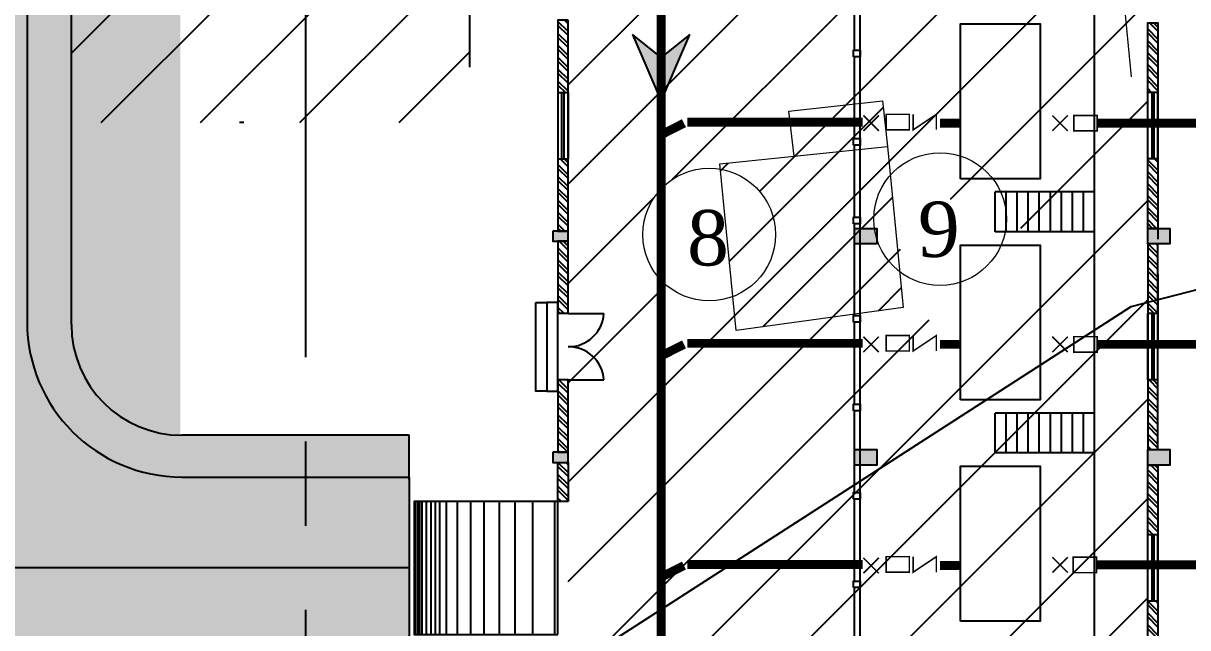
# Model space of a CAD drawing. Header units: metres. Extents: x 407434 to 407851, y 1441715 to 1442241.
# Drawn here: x 407624.12 to 407650.44, y 1441803.2 to 1441816.87 of the extents above; entities that cross this region are included whole.
import ezdxf

# ---------------------------------------------------------------- set-up
doc = ezdxf.new("R2010")
doc.units = ezdxf.units.M
for name, pattern in [('BORDER', [44.449999999999996, 12.7, -6.35, 12.7, -6.35, 0, -6.35]), ('CENTER', [50.800000000000004, 31.75, -6.35, 6.35, -6.35]), ('HIDDEN', [9.524999999999999, 6.35, -3.175])]:
    doc.linetypes.add(name, pattern=pattern)
for name, color, linetype in [('3MM', 3, 'Continuous'), ('BRICK WALL', 1, 'Continuous'), ('Cen-Line', 251, 'CENTER'), ('DIM', 8, 'Continuous'), ('DIM LAYER', 8, 'Continuous'), ('Ele-Line', 8, 'ZIGZAG'), ('FENCE', 251, 'BORDER'), ('FLOW_DIRECTION', 7, 'Continuous'), ('GD NAME', 6, 'CENTER'), ('grid', 8, 'CENTER'), ('HATCH', 253, 'Continuous'), ('PIPE', 3, 'Continuous'), ('PROPOSED_ROAD', 11, 'Continuous'), ('RAMP', 1, 'Continuous'), ('RCC WALL', 7, 'Continuous'), ('TXT-2', 7, 'Continuous'), ('y_cor', 252, 'Continuous')]:
    doc.layers.add(name, color=color, linetype=linetype)
for name, color, linetype, lineweight in [('Elec', 1, 'ELEC', 18), ('Electric-Pole', 1, 'ELEC', 18), ('WALL', 7, 'Continuous', 20)]:
    doc.layers.add(name, color=color, linetype=linetype, lineweight=lineweight)
doc.styles.add('Bno', font='romantic.ttf', dxfattribs={"height": 2.5})
doc.styles.get("Standard").update_dxf_attribs({"font": 'simplex.shx'})
doc.linetypes.add('ELEC', pattern='A,6.349999999999998,-2.54,["E",Standard,S=3.799999999999998,R=0,X=0,Y=-1.9],-5.08,25.4', length=39.37)
doc.linetypes.add('ZIGZAG', pattern='A,0.00254,-5.08,[131,ltypeshp.shx,S=5.08,R=0,X=-5.08,Y=0],-10.16,[131,ltypeshp.shx,S=5.08,R=180,X=5.08,Y=0],-5.08', length=20.32254)
pattern_1 = [(0, (0, 0), (0.3175, 0.3175), [0.15875, -0.4762500000000001]), (90, (0.079375, -0.079375), (-0.3175, 0.3175), [0.15875, -0.4762500000000001])]

# ---------------------------------------------------------------- blocks, each defined once
blk = doc.blocks.new('PEP')
at = {"layer": 'Electric-Pole'}
for p, q in [((-0.7042795380693861, 2.817178851692004), (-0.7043480727006683, 2.998883813619613)), ((-0.3119818964623846, 2.817178850760683), (-0.3120504310936667, 2.998883812688291)), ((0.3119818971608765, 2.817178851226343), (0.3119133625295944, 2.998883814085273)), ((0.7042795385350475, 2.817178850295022), (0.7042110039037655, 2.998883812222629))]:
    blk.add_line(p, q, dxfattribs=at)
at = {"layer": 'Electric-Pole', "linetype": 'Continuous'}
for p, q in [((-0.7042795380693861, 2.817178851692004), (0.7042795385350475, 2.817178850295022)), ((0, 2.817178850993514), (0, 0))]:
    blk.add_line(p, q, dxfattribs=at)
blk = doc.blocks.new('FLD')
blk.add_hatch(color=3).paths.add_polyline_path([(-0.4199999999999875, -0.5250000000000057), (0, 0), (-0.4199999999999875, 0.5250000000000057), (0.7980000000000019, 0)])
at = {"color": 250}
for p, q in [((0, 0), (-0.4199999999999875, 0.5250000000000057)), ((-0.4199999999999875, 0.5250000000000057), (0.7980000000000019, 0)), ((0.7980000000000019, 0), (-0.4199999999999875, -0.5250000000000057)), ((-0.4199999999999875, -0.5250000000000057), (0, 0))]:
    blk.add_line(p, q, dxfattribs=at)
blk = doc.blocks.new('C3-COLUMN 450X600 CONTINUOUS')
at = {"layer": 'HATCH'}
h = blk.add_hatch(color=256, dxfattribs=at)
h.dxf.hatch_style = 1
h.paths.add_polyline_path([(-175, -250), (175, -250), (175, 250), (-175, 250)])
at = {"layer": 'RCC WALL', "color": 2}
blk.add_lwpolyline([(-175, -250), (175, -250), (175, 250), (-175, 250)], close=True, dxfattribs=at)
blk = doc.blocks.new('A$C51046EFC')
at = {"color": 4}
for p, q in [((-750, -1.373700797557831e-08), (-750, -806.1674950306187)), ((750, -1.373700797557831e-08), (750, -806.1674950306187))]:
    blk.add_line(p, q, dxfattribs=at)
for centre, radius, start, end in [((-799.7905837188009, -7.889275209279731), 799.8294933722957, 273.5690557759474, 0.5651573325352497), ((799.7905837185681, -7.889275209279731), 799.8294933722824, 179.4348426674647, 266.4309442240526)]:
    blk.add_arc(centre, radius, start, end)
blk = doc.blocks.new('A$C72AF7D11')
at = {"color": 3, "flags": 128}
blk.add_lwpolyline([(1499.999999989988, 0), (1499.999999989988, -3.25)], dxfattribs=at)
at = {"color": 0, "flags": 128}
for points in [[(-1499.999999989988, -69.99999983201269), (1499.999999989988, -69.99999983201269)], [(-1499.999999989988, -569.9999998294516), (1499.999999989988, -569.9999998294516)], [(-1499.999999989988, -969.9999999672), (1499.999999989988, -969.9999999672)], [(-1499.999999989988, -1319.999999825784), (1499.999999989988, -1319.999999825784)], [(-1499.999999989988, -1669.99999991717), (1499.999999989988, -1669.99999991717)], [(-1499.999999989988, -1969.999999962165), (1499.999999989988, -1969.999999962165)], [(-1499.999999989988, -2270.000000007305), (1499.999999989988, -2270.000000007305)], [(-1499.999999989988, -2520.000000005995), (1499.999999989988, -2520.000000005995)], [(-1499.999999989988, -2669.999999912106), (1499.999999989988, -2669.999999912106)], [(-1499.999999989988, -2770.000000004744), (1499.999999989988, -2770.000000004744)], [(-1499.999999989988, -2869.999999864551), (1499.999999989988, -2869.999999864551)], [(-1499.999999989988, -2969.999999957246), (1499.999999989988, -2969.999999957246)], [(-1499.999999989988, -3069.999999817053), (1499.999999989988, -3069.999999817053)], [(-1499.999999989988, -3119.999999863299), (1499.999999989988, -3119.999999863299)], [(-1499.999999989988, -3169.999999863299), (1499.999999989988, -3169.999999863299)], [(-1499.999999989988, -3219.999999863299), (1499.999999989988, -3219.999999863299)]]:
    blk.add_lwpolyline(points, dxfattribs=at)
at = {"layer": 'RAMP'}
blk.add_lwpolyline([(-1499.999999989988, 0), (1499.999999989988, 0), (1499.999999989988, -3253.25), (-1499.999999989988, -3253.25)], close=True, dxfattribs=at)
blk = doc.blocks.new('COLUMN 230x350')
at = {"layer": 'HATCH'}
h = blk.add_hatch(color=256, dxfattribs=at)
h.dxf.hatch_style = 1
h.paths.add_polyline_path([(-115.0000000143191, -174.9999999961001), (114.9999999856809, -174.9999999961001), (114.9999999856809, 175.0000000038999), (-115.0000000143191, 175.0000000038999)])
at = {"layer": 'RCC WALL', "color": 2}
blk.add_lwpolyline([(114.9999999856809, -174.9999999961001), (-115.0000000143191, -174.9999999961001), (-115.0000000143191, 175.0000000038999), (114.9999999856809, 175.0000000038999)], close=True, dxfattribs=at)
blk = doc.blocks.new('A$C1A934475')
at = {"const_width": 0.1}
for points in [[(0.5, 0.5), (-0.5, -0.5)], [(-0.5, 0.5), (0.5, -0.5)]]:
    blk.add_lwpolyline(points, dxfattribs=at)
blk = doc.blocks.new('A$C7A43648C')
at = {"layer": 'HATCH'}
h = blk.add_hatch(dxfattribs=at)
h.set_pattern_fill('ANSI31', color=6, scale=0.5)
h.set_pattern_definition([(45, (-2.340022093500011, -65.92499999981374), (-1.122532015133644, 1.122532015133644), [])])
edge = h.paths.add_edge_path(flags=16)
edge.add_arc((-58.99341589421965, -26.06656024884433), 1.5, 0, 360)
edge = h.paths.add_edge_path(flags=16)
edge.add_arc((-65.71947653690586, -19.94832393527031), 0.03396722703473642, 0, 360)
edge = h.paths.add_edge_path(flags=16)
edge.add_arc((-65.01730667386437, -6.131292632082477), 1.500000000058208, 0, 360)
edge = h.paths.add_edge_path(flags=16)
edge.add_arc((-61.46403535967693, 13.35652499971911), 1.500000000058208, 0, 360)
edge = h.paths.add_edge_path(flags=16)
edge.add_arc((-59.23266915272688, -6.796627704752609), 1.500000000058208, 0, 360)
edge = h.paths.add_edge_path()
edge.add_arc((-64.7397927531274, -26.01802194374613), 1.500000000021629, 0, 360)
h.paths.add_polyline_path([(-68.20526700420305, -29.0979743716307), (-55.10526700428454, -29.0979743716307), (-55.10526700428454, 16.36201568879187), (-68.20526700420305, 16.36201568879187)])
h = blk.add_hatch(dxfattribs=at)
h.set_pattern_fill('ANSI32', color=252, scale=0.02, angle=-90.00000000000001, style=0)
h.set_pattern_definition([(315, (-2.390022093488369, 0), (0.1347038418160373, 0.1347038418160373), []), (315, (-2.390022093488369, -0.0898025999777019), (0.1347038418160373, 0.1347038418160373), [])])
h.paths.add_polyline_path([(-54.87526700441958, -26.78797437157482), (-55.10526700428454, -26.78797437157482), (-55.10526700428454, -28.97797437151894), (-54.87526700441958, -28.97797437151894)])
h.paths.add_polyline_path([(-54.87526700441958, -14.41745270672254), (-55.10526700440096, -14.41745270672254), (-55.10526700440096, -15.99245270667598), (-54.87526700441958, -15.99245270667598)])
h.paths.add_polyline_path([(-55.10526700440096, -12.91745270672254), (-54.87526700441958, -12.91745270672254), (-54.87526700441958, -11.34245270676911), (-55.10526700440096, -11.34245270676911)])
h.paths.add_polyline_path([(-54.87526700441958, -9.417452706722543), (-55.10526700440096, -9.417452706722543), (-55.10526700440096, -10.99245270667598), (-54.87526700441958, -10.99245270667598)])
h.paths.add_polyline_path([(-55.10526700440096, -7.917452706722543), (-54.87526700441958, -7.917452706722543), (-54.87526700441958, -6.342452706769109), (-55.10526700440096, -6.342452706769109)])
h.paths.add_polyline_path([(-54.87526700441958, -4.417452706722543), (-55.10526700440096, -4.417452706722543), (-55.10526700440096, -5.992452706675977), (-54.87526700441958, -5.992452706675977)])
h.paths.add_polyline_path([(-55.10526700440096, -2.917452706722543), (-54.87526700441958, -2.917452706722543), (-54.87526700441958, -1.342452706769109), (-55.10526700440096, -1.342452706769109)])
h.paths.add_polyline_path([(-55.10526700440096, -0.9924527066759765), (-54.87526700441958, -0.9924527066759765), (-54.87526700441958, 0.5278130955994129), (-55.10526700440096, 0.5278130955994129)])
h.paths.add_polyline_path([(-54.87526700441958, 3.657547293230891), (-55.10526700440096, 3.657547293230891), (-55.10526700440096, 2.027813095599413), (-54.87526700441958, 2.027813095599413)])
h.paths.add_polyline_path([(-54.87526700441958, 6.265047293389216), (-55.10526700440096, 6.265047293389216), (-55.10526700440096, 4.007547293324023), (-54.87526700441958, 4.007547293324023)])
h.paths.add_polyline_path([(-55.10526700440096, 7.765047293389216), (-54.87526700441958, 7.765047293389216), (-54.87526700441958, 10.1320156888105), (-55.10526700440096, 10.1320156888105)])
h.paths.add_polyline_path([(-54.87526700424496, 12.35240802937187), (-55.10526700428454, 12.35240802937187), (-55.10526700428454, 10.4820156886708), (-54.87526700424496, 10.4820156886708)])
h.paths.add_polyline_path([(-55.10526700428454, 13.85451568872668), (-54.87526700424496, 13.85451568872668), (-54.87526700424496, 15.1320156888105), (-55.10526700428454, 15.1320156888105)])
h.paths.add_polyline_path([(-55.10526700428454, -18.98494031070732), (-54.87526700436138, -18.98494031070732), (-54.87526700436138, -16.34245270676911), (-55.10526700428454, -16.34245270676911)])
h.paths.add_polyline_path([(-54.87526700436138, -20.48494031070732), (-55.10526700428454, -20.48494031070732), (-55.10526700428454, -25.28797437157482), (-54.87526700441958, -25.28797437157482)])
h = blk.add_hatch(dxfattribs=at)
h.set_pattern_fill('ANSI31', color=6, scale=0.5)
h.set_pattern_definition([(45, (0, 0), (-1.122532015133644, 1.122532015133644), [])])
edge = h.paths.add_edge_path(flags=16)
edge.add_arc((-75.43526700441726, 1.902015688829124), 1.50000000002164, 0, 360)
h.paths.add_polyline_path([(-79.43526700441726, -3.597984311170876), (-79.43526700441726, 8.402015688829124), (-70.43526700441726, 8.402015688829124), (-70.43526700441726, -3.597984311170876)])
h = blk.add_hatch(dxfattribs=at)
h.set_pattern_fill('ANSI32', color=252, scale=0.02, angle=-90.00000000000001, style=0)
h.set_pattern_definition([(315, (-2.890022093604784, 0), (0.1347038418160373, 0.1347038418160373), []), (315, (-2.890022093604784, -0.0898025999777019), (0.1347038418160373, 0.1347038418160373), [])])
h.paths.add_polyline_path([(-68.20526700420305, -11.282453188207), (-68.43526700418442, -11.282453188207), (-68.43526700371876, -12.16745318844914), (-68.20526700373739, -12.16745318844914)])
h.paths.add_polyline_path([(-68.20526700420305, -9.417452706722543), (-68.43526700424263, -9.417452706722543), (-68.43526700424263, -9.667452706722543), (-68.43526700418442, -11.05245270673186), (-68.20526700420305, -11.05245270673186)])
h.paths.add_polyline_path([(-68.20526700420305, -6.282452706713229), (-68.43526700418442, -6.282452706713229), (-68.43526700418442, -7.917452706722543), (-68.20526700420305, -7.917452706722543)])
h.paths.add_polyline_path([(-68.20526700420305, -4.417452706722543), (-68.43526700418442, -4.417452706722543), (-68.43526700418442, -6.052452706731856), (-68.20526700420305, -6.052452706731856)])
h.paths.add_polyline_path([(-68.20526700420305, -1.282452706713229), (-68.43526700418442, -1.282452706713229), (-68.43526700418442, -2.917452706722543), (-68.20526700420305, -2.917452706722543)])
h.paths.add_polyline_path([(-68.43526700418442, -1.053955509793013), (-68.20526700420305, -1.053955509793013), (-68.20526700420305, 0.5810444902162999), (-68.43526700418442, 0.5810444902162999)])
h.paths.add_polyline_path([(-68.20526700420305, 3.717546811793), (-68.43526700418442, 3.717546811793), (-68.43526700418442, 2.082546811783686), (-68.20526700420305, 2.082546811783686)])
at = {"layer": '3MM', "color": 5}
for p, q in [((-68.43526700424263, -2.917452706722543, 30.02983894102666), (-68.20526700420305, -2.917452706722543, 30.02983894102666)), ((-68.34526700421702, -4.417452706722543, 30.02983894102666), (-68.34526700421702, -2.917452706722543, 30.02983894102666)), ((-68.29526700422866, -4.417452706722543, 30.02983894102666), (-68.29526700422866, -2.917452706722543, 30.02983894102666)), ((-54.87526700424496, -2.917452706722543, 30.02983894109942), (-55.10526700428454, -2.917452706722543, 30.02983894109942)), ((-55.01526700425893, -2.917452706722543, 30.02983894109942), (-55.01526700425893, -4.417452706722543, 30.02983894109942)), ((-54.96526700427057, -2.917452706722543, 30.02983894109942), (-54.96526700427057, -4.417452706722543, 30.02983894109942)), ((-68.43526700424263, -4.417452706722543, 30.02983894102666), (-68.20526700420305, -4.417452706722543, 30.02983894102666)), ((-54.87526700424496, -4.417452706722543, 30.02983894109942), (-55.10526700428454, -4.417452706722543, 30.02983894109942)), ((-54.87526700424496, -7.917452706722543, 30.02983894109942), (-55.10526700428454, -7.917452706722543, 30.02983894109942)), ((-55.01526700425893, -7.917452706722543, 30.02983894109942), (-55.01526700425893, -9.417452706722543, 30.02983894109942)), ((-54.96526700427057, -7.917452706722543, 30.02983894109942), (-54.96526700427057, -9.417452706722543, 30.02983894109942)), ((-54.87526700424496, -9.417452706722543, 30.02983894109942), (-55.10526700428454, -9.417452706722543, 30.02983894109942)), ((-54.87526700436138, -12.91745270672254, 30.02983894109942), (-55.10526700440096, -12.91745270672254, 30.02983894109942)), ((-55.01526700437535, -12.91745270672254, 30.02983894109942), (-55.01526700437535, -14.41745270672254, 30.02983894109942)), ((-54.96526700438699, -12.91745270672254, 30.02983894109942), (-54.96526700438699, -14.41745270672254, 30.02983894109942)), ((-54.87526700436138, -14.41745270672254, 30.02983894109942), (-55.10526700440096, -14.41745270672254, 30.02983894109942))]:
    blk.add_line(p, q, dxfattribs=at)
at = {"layer": '3MM', "color": 5, "elevation": 30.02983894102666}
for points in [[(-68.43526700424263, -2.917452706722543), (-68.43526700424263, -4.417452706722543)], [(-68.20526700420305, -2.917452706722543), (-68.20526700420305, -4.417452706722543)], [(-55.10526700428454, -4.417452706722543), (-55.10526700428454, -2.917452706722543)], [(-54.87526700424496, -4.417452706722543), (-54.87526700424496, -2.917452706722543)], [(-55.10526700428454, -9.417452706722543), (-55.10526700428454, -7.917452706722543)], [(-54.87526700424496, -9.417452706722543), (-54.87526700424496, -7.917452706722543)], [(-55.10526700440096, -14.41745270672254), (-55.10526700440096, -12.91745270672254)], [(-54.87526700436138, -14.41745270672254), (-54.87526700436138, -12.91745270672254)]]:
    blk.add_lwpolyline(points, dxfattribs=at)
at = {"layer": 'BRICK WALL', "elevation": 30.02983894102666}
for points in [[(-68.20526700420305, -1.282452706713229), (-68.43526700418442, -1.282452706713229), (-68.43526700418442, -6.052452706731856), (-68.20526700420305, -6.052452706731856), (-68.20526700420305, -1.282452706713229)], [(-68.20526700420305, -6.282452706713229), (-68.43526700418442, -6.282452706713229), (-68.43526700418442, -7.917452706722543)], [(-68.20526700420305, -7.917452706722543), (-68.20526700420305, -6.282452706713229)], [(-68.20526700426126, -7.917452706722543), (-68.43526700418442, -7.917452706722543)], [(-68.20526700420305, -9.417452706722543), (-68.43526700418442, -9.417452706722543)], [(-68.43526700418442, -9.417452706722543), (-68.43526700418442, -11.05245270673186), (-68.20526700420305, -11.05245270673186), (-68.20526700420305, -9.417452706722543)], [(-68.20526700373739, -12.16745318844914), (-68.43526700371876, -12.16745318844914), (-68.43526700418442, -11.282453188207), (-68.20526700420305, -11.282453188207), (-68.20526700373739, -12.16745318844914)]]:
    blk.add_lwpolyline(points, dxfattribs=at)
for points in [[(-54.87526700441958, -5.992452706675977), (-55.10526700440096, -5.992452706675977), (-55.10526700440096, -1.342452706769109), (-54.87526700441958, -1.342452706769109)], [(-54.87526700441958, -6.342452706769109), (-55.10526700440096, -6.342452706769109), (-55.10526700440096, -10.99245270667598), (-54.87526700441958, -10.99245270667598)], [(-54.87526700441958, -15.99245270667598), (-55.10526700440096, -15.99245270667598), (-55.10526700440096, -11.34245270676911), (-54.87526700441958, -11.34245270676911)]]:
    blk.add_lwpolyline(points, close=True, dxfattribs=at)
at = {"layer": 'DIM', "color": 4, "elevation": 30.02983894102666}
for points in [[(-61.7552670041332, -2.112452706787735), (-61.7552670041332, -1.962452706648037), (-61.60526700410992, -1.962452706648037), (-61.60526700410992, -2.112452706787735)], [(-61.7552670041332, -4.112452706787735), (-61.7552670041332, -3.962452706648037), (-61.60526700410992, -3.962452706648037), (-61.60526700410992, -4.112452706787735)], [(-61.7552670041332, -5.885671426774934), (-61.7552670041332, -5.735671426635236), (-61.60526700410992, -5.735671426635236), (-61.60526700410992, -5.885671426774934)], [(-61.7552670041332, -8.112452706787735), (-61.7552670041332, -7.962452706648037), (-61.60526700410992, -7.962452706648037), (-61.60526700410992, -8.112452706787735)], [(-61.7552670041332, -10.11245270678774), (-61.7552670041332, -9.962452706648037), (-61.60526700410992, -9.962452706648037), (-61.60526700410992, -10.11245270678774)], [(-61.7552670041332, -12.11245270678774), (-61.7552670041332, -11.96245270664804), (-61.60526700410992, -11.96245270664804), (-61.60526700410992, -12.11245270678774)], [(-61.7552670041332, -14.11245270678774), (-61.7552670041332, -13.96245270664804), (-61.60526700410992, -13.96245270664804), (-61.60526700410992, -14.11245270678774)]]:
    blk.add_lwpolyline(points, close=True, dxfattribs=at)
at = {"layer": 'DIM LAYER'}
for p, q in [((-61.60526700410992, -22.80797437182628, 30.02983894109942), (-61.60526700410992, 10.1320156888105, 30.02983894109942)), ((-56.30526700429618, -21.66797437169589, 30.02983894109942), (-56.30526700429618, 8.932015688857064, 30.02983894109942))]:
    blk.add_line(p, q, dxfattribs=at)
at = {"layer": 'DIM LAYER', "elevation": 30.02983894102666}
for points in [[(-61.73026700410992, -1.962452706648037), (-61.73026700410992, -0.1124527067877352)], [(-61.73026700410992, -3.962452706648037), (-61.73026700410992, -2.112452706787735)], [(-61.73026700410992, -5.735671426635236), (-61.73026700410992, -4.112452706787735)], [(-56.30526700429618, -5.167974368669093), (-58.55526700429618, -5.167974368669093)], [(-58.55526700429618, -6.06797436857596), (-58.55526700429618, -5.167974368669093)], [(-58.30526700429618, -6.06797436857596), (-58.30526700429618, -5.167974368669093)], [(-58.05526700429618, -6.06797436857596), (-58.05526700429618, -5.167974368669093)], [(-57.80526700429618, -6.06797436857596), (-57.80526700429618, -5.167974368669093)], [(-57.55526700429618, -6.06797436857596), (-57.55526700429618, -5.167974368669093)], [(-57.30526700429618, -6.06797436857596), (-57.30526700429618, -5.167974368669093)], [(-57.05526700429618, -6.06797436857596), (-57.05526700429618, -5.167974368669093)], [(-56.80526700429618, -6.06797436857596), (-56.80526700429618, -5.167974368669093)], [(-56.55526700429618, -6.06797436857596), (-56.55526700429618, -5.167974368669093)], [(-61.73026700410992, -7.962452706648037), (-61.73026700410992, -5.885671426774934)], [(-56.30526700429618, -6.06797436857596), (-58.55526700429618, -6.06797436857596)], [(-61.73026700410992, -9.962452706648037), (-61.73026700410992, -8.112452706787735)], [(-61.73026700410992, -11.96245270664804), (-61.73026700410992, -10.11245270678774)], [(-56.30526700429618, -10.1679743626155), (-58.55526700429618, -10.1679743626155)], [(-58.55526700429618, -11.06797436252236), (-58.55526700429618, -10.1679743626155)], [(-58.30526700429618, -11.06797436252236), (-58.30526700429618, -10.1679743626155)], [(-58.05526700429618, -11.06797436252236), (-58.05526700429618, -10.1679743626155)], [(-57.80526700429618, -11.06797436252236), (-57.80526700429618, -10.1679743626155)], [(-57.55526700429618, -11.06797436252236), (-57.55526700429618, -10.1679743626155)], [(-57.30526700429618, -11.06797436252236), (-57.30526700429618, -10.1679743626155)], [(-57.05526700429618, -11.06797436252236), (-57.05526700429618, -10.1679743626155)], [(-56.80526700429618, -11.06797436252236), (-56.80526700429618, -10.1679743626155)], [(-56.55526700429618, -11.06797436252236), (-56.55526700429618, -10.1679743626155)], [(-56.30526700429618, -11.06797436252236), (-58.55526700429618, -11.06797436252236)], [(-61.73026700410992, -13.96245270664804), (-61.73026700410992, -12.11245270678774)], [(-61.73026700410992, -15.75890752114356), (-61.73026700410992, -14.11245270678774)]]:
    blk.add_lwpolyline(points, dxfattribs=at)
for points in [[(-59.33860264008399, -4.867974377702922), (-59.33860264008399, -1.367974377702922), (-57.53860264003742, -1.367974377702922), (-57.53860264003742, -4.867974377702922)], [(-59.33860264008399, -9.867974371649325), (-59.33860264008399, -6.367974371649325), (-57.53860264003742, -6.367974371649325), (-57.53860264003742, -9.867974371649325)], [(-59.33860264008399, -14.86797436559573), (-59.33860264008399, -11.36797436559573), (-57.53860264003742, -11.36797436559573), (-57.53860264003742, -14.86797436559573)]]:
    blk.add_lwpolyline(points, close=True, dxfattribs=at)
at = {"layer": 'FENCE', "elevation": 30.02983894102666, "flags": 128}
blk.add_lwpolyline([(-79.43526700441726, -3.597984311170876), (-79.43526700441726, 8.402015688829124), (-70.43526700441726, 8.402015688829124), (-70.43526700441726, -3.597984311170876)], close=True, dxfattribs=at)
at = {"layer": 'HATCH', "color": 252, "elevation": 30.02983894102666}
for points in [[(-68.93526700424263, -7.667452706722543), (-68.68526700424263, -7.667452706722543), (-68.68526700424263, -9.667452706722543), (-68.93526700424263, -9.667452706722543)], [(-68.43526700424263, -7.667452706722543), (-68.68526700424263, -7.667452706722543), (-68.68526700424263, -9.667452706722543), (-68.43526700424263, -9.667452706722543)]]:
    blk.add_lwpolyline(points, close=True, dxfattribs=at)
at = {"layer": 'PIPE', "color": 140, "linetype": 'HIDDEN', "ltscale": 0.25}
blk.add_line((-54.87199403694831, -8.613009103108197, 30.02983894109942), (-54.87199403694831, -3.613009103108197, 30.02983894109942), dxfattribs=at)
at = {"layer": 'PIPE', "color": 8, "linetype": 'HIDDEN', "ltscale": 0.25, "const_width": 0.2, "flags": 128}
for points, elevation in [([(-66.10256758274045, 8.405274425866082), (-66.10256758274045, -32.03720103949308)], 26.26520489137163), ([(-61.54731590801384, -3.589656789787114), (-65.50995387358125, -3.589656789787114)], 60.05967788212609), ([(-59.33860264008399, -3.612999169621617), (-59.80260178109165, -3.612999169621617)], 30.02983894102666), ([(-56.25002991606016, -3.613009103108197), (-47.02002991636982, -3.613009103108197)], 30.02983894102666), ([(-61.54731590801384, -8.589656783733517), (-65.50995387358125, -8.589656783733517)], 60.05967788212609), ([(-59.33860264008399, -8.61299916356802), (-59.80260178109165, -8.61299916356802)], 30.02983894102666), ([(-56.25002991606016, -8.613009103108197), (-47.02002991636982, -8.613009103108197)], 30.02983894102666), ([(-61.54731590801384, -13.58965677767992), (-65.50995387358125, -13.58965677767992)], 60.05967788212609), ([(-59.33860264008399, -13.61299915751442), (-59.80260178109165, -13.61299915751442)], 30.02983894102666), ([(-56.26524491060991, -13.59779410855845), (-47.03524491091957, -13.59779410855845)], 30.02983894102666)]:
    blk.add_lwpolyline(points, dxfattribs=dict(at, elevation=elevation))
at = {"layer": 'PIPE', "color": 8, "linetype": 'HIDDEN', "lineweight": 20, "ltscale": 0.25, "const_width": 0.2, "elevation": 26.26520489137163, "flags": 128}
for points in [[(-65.5873525881907, -3.613009103108197), (-66.10256758279866, -3.874477355740964)], [(-65.5873525881907, -8.613009103108197), (-66.10256758279866, -8.874477355740964)], [(-65.5873525881907, -13.6130091031082), (-66.10256758279866, -13.87447735574096)]]:
    blk.add_lwpolyline(points, dxfattribs=at)
at = {"layer": 'WALL'}
for centre in [(-59.79923358542146, -5.780793796991929, 30.02983894102666), (-65.01730667392258, -6.131292632082477)]:
    blk.add_circle(centre, 1.50000000002164, dxfattribs=at)
at = {"layer": 'y_cor', "const_width": 0.035, "elevation": 30.02983894102666, "flags": 128}
for points in [[(-61.01970800175332, -3.762999169761315), (-60.49470800173003, -3.762999169761315), (-60.49470800173003, -3.412999169668183), (-61.01970800175332, -3.412999169668183)], [(-56.77502991608344, -3.788009103154764), (-56.25002991606016, -3.788009103154764), (-56.25002991606016, -3.438009103061631), (-56.77502991608344, -3.438009103061631)], [(-61.01970800175332, -8.762999163707718), (-60.49470800173003, -8.762999163707718), (-60.49470800173003, -8.412999163614586), (-61.01970800175332, -8.412999163614586)], [(-56.77502991608344, -8.788009103154764), (-56.25002991606016, -8.788009103154764), (-56.25002991606016, -8.438009103061631), (-56.77502991608344, -8.438009103061631)], [(-61.01970800175332, -13.76299915765412), (-60.49470800173003, -13.76299915765412), (-60.49470800173003, -13.41299915756099), (-61.01970800175332, -13.41299915756099)], [(-56.79024491063319, -13.77279410860501), (-56.26524491060991, -13.77279410860501), (-56.26524491060991, -13.42279410851188), (-56.79024491063319, -13.42279410851188)]]:
    blk.add_lwpolyline(points, close=True, dxfattribs=at)
for points in [[(-59.88205495767761, -3.762999169761315), (-59.88205495767761, -3.412999169668183), (-60.40705495770089, -3.762999169761315), (-60.40705495770089, -3.412999169668183)], [(-59.88205495767761, -8.762999163707718), (-59.88205495767761, -8.412999163614586), (-60.40705495770089, -8.762999163707718), (-60.40705495770089, -8.412999163614586)], [(-59.88205495767761, -13.76299915765412), (-59.88205495767761, -13.41299915756099), (-60.40705495770089, -13.76299915765412), (-60.40705495770089, -13.41299915756099)]]:
    blk.add_lwpolyline(points, dxfattribs=at)
at = {"xscale": 0.001000000000000023, "yscale": 0.001000000000000023, "zscale": 0.001000000000000023, "rotation": 90}
blk.add_blockref('A$C51046EFC', (-68.20526700426126, -8.667452706722543, 30.02983894109942), dxfattribs=at)
at = {"layer": 'DIM', "xscale": -0.001, "yscale": 0.001, "zscale": 0.001, "rotation": 270}
for p in [(-61.48026700410992, -6.167452706722543, 30.02983894102666), (-54.85526700451737, -6.167452706722543, 30.02983894109942), (-61.48026700410992, -11.16745270672254, 30.02983894102666), (-54.85526700451737, -11.16745270672254, 30.02983894109942)]:
    blk.add_blockref('C3-COLUMN 450X600 CONTINUOUS', p, dxfattribs=at)
at = {"layer": 'FLOW_DIRECTION', "linetype": 'Continuous', "lineweight": -3, "xscale": -1.237284573351922, "yscale": 1.237284573351922, "zscale": 1.237284573351892, "rotation": 90}
blk.add_blockref('FLD', (-66.10256758279866, -2.129747704369947, 26.26520489144439), dxfattribs=at)
at = {"layer": 'GD NAME', "xscale": -0.001, "yscale": 0.001, "zscale": 0.001, "rotation": 270}
for p in [(-68.38026700424962, -6.167452706722543, 30.02983894109942), (-68.38026700424962, -11.16745270672254, 30.02983894109942)]:
    blk.add_blockref('COLUMN 230x350', p, dxfattribs=at)
at = {"layer": 'RAMP', "color": 252, "xscale": -0.001, "yscale": 0.001, "zscale": 0.001, "rotation": 270}
blk.add_blockref('A$C72AF7D11', (-68.43526700424263, -13.66745318821631, 30.02983894102666), dxfattribs=at)
at = {"layer": 'y_cor', "xscale": -0.35, "yscale": 0.35, "zscale": 0.35, "rotation": 180}
for p in [(-61.35715680534486, -3.612999169621617, 30.02983894109942), (-57.08643197780475, -3.613009103108197, 30.02983894109942), (-61.35715680534486, -8.61299916356802, 30.02983894109942), (-57.08643197780475, -8.613009103108197, 30.02983894109942), (-61.35715680534486, -13.61299915751442, 30.02983894109942), (-57.08643197780475, -13.59779410855845, 30.02983894109942)]:
    blk.add_blockref('A$C1A934475', p, dxfattribs=at)
at = {"layer": 'TXT-2', "style": 'Bno'}
for s, p in [('9', (-60.29923358542146, -6.635446147760376, 30.02983894102666)), ('8', (-65.51730667392258, -6.829517484176904))]:
    blk.add_text(s, height=1.250000000018033, dxfattribs=at).set_placement(p)

msp = doc.modelspace()

# ---------------------------------------------------------------- hatches: boundary and pattern name
at = {"layer": 'HATCH'}
h = msp.add_hatch(dxfattribs=at)
h.set_pattern_fill('CROSS', color=256, scale=0.05)
h.set_pattern_definition(pattern_1)
h.paths.add_polyline_path([(407620.2019341719, 1441777.81747117), (407620.2019341719, 1441844.301389379, -0.4142135623730951), (407627.7019341719, 1441851.801389379), (407675.4887062652, 1441851.801389379), (407675.4887062652, 1441852.801389379), (407627.7019341719, 1441852.801389379, 0.4142135623730951), (407619.2019341719, 1441844.301389379), (407619.2019341719, 1441777.81747117, -0.4142135623700899), (407616.701934172, 1441775.31747117), (407525.9462647068, 1441775.317471169), (407525.9462647068, 1441774.317471169), (407616.701934172, 1441774.31747117, 0.4142135623700902)])
h = msp.add_hatch(color=256, dxfattribs=at)
h.dxf.hatch_style = 1
edge = h.paths.add_edge_path()
edge.add_line((407647.8744223415, 1441777.873254128), (407647.8744223415, 1441782.69970707))
edge.add_line((407647.8744223415, 1441782.69970707), (407643.8744223415, 1441782.69970707))
edge.add_line((407643.8744223415, 1441782.69970707), (407643.8744223415, 1441777.873254128))
edge.add_arc((407640.3744223415, 1441777.873254128), 3.5, -90, 0, ccw=False)
edge.add_line((407640.3744223415, 1441774.373254128), (407627.7019223421, 1441774.373254128))
edge.add_arc((407627.7019223421, 1441777.873254128), 3.5, 180, 270, ccw=False)
edge.add_line((407624.2019223421, 1441777.873254128), (407624.2019223421, 1441799.110228253))
edge.add_arc((407627.7019223421, 1441799.110228253), 3.5, 90, 180, ccw=False)
edge.add_line((407627.7019223421, 1441802.610228253), (407632.8386944356, 1441802.610228253))
edge.add_line((407632.8386944356, 1441802.610228253), (407632.8386944356, 1441806.610228253))
edge.add_line((407632.8386944356, 1441806.610228253), (407627.7019223421, 1441806.610228253))
edge.add_arc((407627.7019223421, 1441810.110228253), 3.5, 180, 270, ccw=False)
edge.add_line((407624.2019223421, 1441810.110228253), (407624.2019223421, 1441826.118380977))
edge.add_arc((407627.7019223421, 1441826.118380977), 3.5, 90, 180, ccw=False)
edge.add_line((407627.7019223421, 1441829.618380977), (407632.8386944356, 1441829.618380977))
edge.add_line((407632.8386944356, 1441829.618380977), (407632.8386944356, 1441833.618380977))
edge.add_line((407632.8386944356, 1441833.618380977), (407627.7019223421, 1441833.618380977))
edge.add_arc((407627.7019223421, 1441837.118380977), 3.5, 180, 270, ccw=False)
edge.add_line((407624.2019223421, 1441837.118380977), (407624.2019223421, 1441844.357172338))
edge.add_arc((407627.7019223421, 1441844.357172338), 3.5, 90, 180, ccw=False)
edge.add_line((407627.7019223421, 1441847.857172338), (407663.6119444354, 1441847.857172338))
edge.add_arc((407663.6119444354, 1441844.357172338), 3.5, 0, 90, ccw=False)
edge.add_line((407667.1119444354, 1441844.357172338), (407667.1119444354, 1441832.627172338))
edge.add_line((407667.1119444354, 1441832.627172338), (407671.1119444354, 1441832.627172338))
edge.add_line((407671.1119444354, 1441832.627172338), (407671.1119444354, 1441844.357172338))
edge.add_arc((407674.6119444355, 1441844.357172338), 3.500000000058208, 75.49289842886168, 180, ccw=False)
edge.add_line((407675.4886944353, 1441847.745580436), (407675.4886944353, 1441851.857172338))
edge.add_line((407675.4886944353, 1441851.857172338), (407627.7019223421, 1441851.857172338))
edge.add_arc((407627.7019223421, 1441844.357172338), 7.5, 90, 180)
edge.add_line((407620.2019223421, 1441844.357172338), (407620.2019223421, 1441777.873254129))
edge.add_arc((407616.7019223421, 1441777.873254129), 3.499999999941792, -90, 0, ccw=False)
edge.add_line((407616.7019223421, 1441774.373254129), (407525.946252877, 1441774.373254128))
edge.add_line((407525.946252877, 1441774.373254128), (407525.6918089061, 1441770.373254129))
edge.add_line((407525.6918089061, 1441770.373254129), (407720.5896168055, 1441770.373254129))
edge.add_line((407720.5896168055, 1441770.373254129), (407720.5896168055, 1441774.37361129))
edge.add_line((407720.5896168055, 1441774.37361129), (407713.4519444354, 1441774.37361129))
edge.add_arc((407713.4519444353, 1441777.873611289), 3.499999999534339, 180, 270.0000000009528, ccw=False)
edge.add_line((407709.9519444358, 1441777.873611289), (407709.9519444358, 1441778.135188756))
edge.add_line((407709.9519444358, 1441778.135188756), (407709.9519444357, 1441843.255530239))
edge.add_line((407709.9519444357, 1441843.255530239), (407705.9519444352, 1441843.255530239))
edge.add_line((407705.9519444352, 1441843.255530239), (407705.9519444353, 1441777.873254128))
edge.add_arc((407702.4519444353, 1441777.873254128), 3.5, -90, 0, ccw=False)
edge.add_line((407702.4519444353, 1441774.373254128), (407651.3744223415, 1441774.373254128))
edge.add_arc((407651.3744223415, 1441777.873254128), 3.5, 180, 270, ccw=False)
h = msp.add_hatch(color=253, dxfattribs=at)
h.dxf.hatch_style = 1
edge = h.paths.add_edge_path()
edge.add_arc((407627.7019341716, 1441844.301389379), 7.5, 90, 180)
edge.add_line((407620.2019341716, 1441844.301389379), (407620.2019341716, 1441777.81747117))
edge.add_arc((407616.7019341717, 1441777.81747117), 3.499999999941792, -89.99999999904719, 0, ccw=False)
edge.add_line((407616.7019341717, 1441774.31747117), (407525.9462647066, 1441774.317471169))
edge.add_line((407525.9462647066, 1441774.317471169), (407525.6918207356, 1441770.31747117))
edge.add_line((407525.6918207356, 1441770.31747117), (407702.4519562653, 1441770.31747117))
edge.add_arc((407702.4519562653, 1441777.81747117), 7.5, 270, 360)
edge.add_line((407709.9519562653, 1441777.81747117), (407709.9519562653, 1441843.19974728))
edge.add_line((407709.9519562653, 1441843.19974728), (407705.9519562648, 1441843.19974728))
edge.add_line((407705.9519562648, 1441843.19974728), (407705.9519562648, 1441777.81747117))
edge.add_arc((407702.4519562648, 1441777.81747117), 3.5, -90, 0, ccw=False)
edge.add_line((407702.4519562648, 1441774.31747117), (407653.2644562648, 1441774.31747117))
edge.add_arc((407653.2644562648, 1441777.31747117), 3, 180, 270, ccw=False)
edge.add_line((407650.2644562648, 1441777.31747117), (407650.2644562648, 1441782.643924111))
edge.add_line((407650.2644562648, 1441782.643924111), (407646.2644562648, 1441782.643924111))
edge.add_line((407646.2644562648, 1441782.643924111), (407646.2644562648, 1441777.31747117))
edge.add_arc((407643.2644562648, 1441777.31747117), 3, -90, 0, ccw=False)
edge.add_line((407643.2644562648, 1441774.31747117), (407627.7019341715, 1441774.31747117))
edge.add_arc((407627.7019341713, 1441777.81747117), 3.5, 259.98556258642793, 270.00000000381146, ccw=False)
edge.add_arc((407627.7019341715, 1441777.817471169), 3.499999999806474, 179.9999999961885, 259.9855625820117, ccw=False)
edge.add_line((407624.2019341716, 1441777.81747117), (407624.2019341716, 1441799.054445294))
edge.add_arc((407627.7019341716, 1441799.054445294), 3.5, 90, 180, ccw=False)
edge.add_line((407627.7019341716, 1441802.554445294), (407632.8387062651, 1441802.554445294))
edge.add_line((407632.8387062651, 1441802.554445294), (407632.8387062651, 1441806.554445294))
edge.add_line((407632.8387062651, 1441806.554445294), (407627.7019341716, 1441806.554445294))
edge.add_arc((407627.7019341716, 1441810.054445294), 3.5, 180, 270, ccw=False)
edge.add_line((407624.2019341716, 1441810.054445294), (407624.2019341716, 1441826.062598018))
edge.add_arc((407627.7019341715, 1441826.062598018), 3.499999999941792, 115.27897233343529, 180, ccw=False)
edge.add_arc((407627.7019341715, 1441826.062598018), 3.499999999999395, 89.99999999714129, 115.27897233257369, ccw=False)
edge.add_line((407627.7019341717, 1441829.562598018), (407632.8387062651, 1441829.562598018))
edge.add_line((407632.8387062651, 1441829.562598018), (407632.8387062651, 1441833.562598018))
edge.add_line((407632.8387062651, 1441833.562598018), (407627.7019341715, 1441833.562598018))
edge.add_arc((407627.7019341715, 1441837.062598018), 3.5, 241.8181722682478, 270, ccw=False)
edge.add_arc((407627.7019341716, 1441837.062598018), 3.500000000016395, 180, 241.81817226740782, ccw=False)
edge.add_line((407624.2019341716, 1441837.062598018), (407624.2019341716, 1441844.301389379))
edge.add_arc((407627.7019341716, 1441844.301389379), 3.5, 90, 180, ccw=False)
edge.add_line((407627.7019341716, 1441847.801389379), (407663.6119562649, 1441847.801389379))
edge.add_arc((407663.6119562649, 1441844.301389379), 3.5, 0, 90, ccw=False)
edge.add_line((407667.1119562649, 1441844.301389379), (407667.1119562649, 1441832.571389379))
edge.add_line((407667.1119562649, 1441832.571389379), (407671.1119562649, 1441832.571389379))
edge.add_line((407671.1119562649, 1441832.571389379), (407671.1119562649, 1441844.301389379))
edge.add_arc((407674.6119562649, 1441844.301389379), 3.5, 90, 180, ccw=False)
edge.add_line((407674.6119562649, 1441847.801389379), (407675.4887062649, 1441847.801389379))
edge.add_line((407675.4887062649, 1441847.801389379), (407675.4887062649, 1441851.801389379))
edge.add_line((407675.4887062649, 1441851.801389379), (407627.6216316062, 1441851.801389379))
h = msp.add_hatch(dxfattribs=at)
h.set_pattern_fill('CROSS', color=256, scale=0.05)
h.set_pattern_definition(pattern_1)
h.paths.add_polyline_path([(407625.2019341719, 1441799.054445294, -0.4142135623730951), (407627.7019341719, 1441801.554445294), (407632.8387062654, 1441801.554445294), (407632.8387062654, 1441802.554445294), (407627.7019341719, 1441802.554445294, 0.4142135623730951), (407624.2019341719, 1441799.054445294), (407624.2019341719, 1441777.81747117, 0.4142135623730951), (407627.7019341719, 1441774.31747117), (407640.3744341713, 1441774.31747117, 0.4142135623730951), (407643.8744341713, 1441777.81747117), (407643.8744341713, 1441782.643924111), (407642.8744341713, 1441782.643924111), (407642.8744341713, 1441777.81747117, -0.4142135623730951), (407640.3744341713, 1441775.31747117), (407627.7019341719, 1441775.31747117, -0.4142135623730951), (407625.2019341719, 1441777.81747117)])
h.paths.add_polyline_path([(407625.2019341719, 1441826.062598018, -0.4142135623730951), (407627.7019341719, 1441828.562598018), (407632.8387062654, 1441828.562598018), (407632.8387062654, 1441829.562598018), (407627.7019341719, 1441829.562598018, 0.4142135623730951), (407624.2019341719, 1441826.062598018), (407624.2019341719, 1441810.054445294, 0.4142135623730951), (407627.7019341719, 1441806.554445294), (407632.8387062654, 1441806.554445294), (407632.8387062654, 1441807.554445294), (407627.7019341719, 1441807.554445294, -0.4142135623730951), (407625.2019341719, 1441810.054445294)])
h.paths.add_polyline_path([(407625.2019341719, 1441844.301389379, -0.4142135623730951), (407627.7019341719, 1441846.801389379), (407663.6119562652, 1441846.801389379, -0.4142135623730951), (407666.1119562652, 1441844.301389379), (407666.1119562652, 1441832.571389379), (407667.1119562652, 1441832.571389379), (407667.1119562652, 1441844.301389379, 0.4142135623730951), (407663.6119562652, 1441847.801389379), (407627.7019341719, 1441847.801389379, 0.4142135623730951), (407624.2019341719, 1441844.301389379), (407624.2019341719, 1441837.062598018, 0.4142135623730951), (407627.7019341719, 1441833.562598018), (407632.8387062654, 1441833.562598018), (407632.8387062654, 1441834.562598018), (407627.7019341719, 1441834.562598018, -0.4142135623730951), (407625.2019341719, 1441837.062598018)])
h.paths.add_polyline_path([(407675.4887062652, 1441847.689797477, 0.4904745516518766), (407671.1119562652, 1441844.301389379), (407671.1119562652, 1441832.571389379), (407672.1119562652, 1441832.571389379), (407672.1119562652, 1441844.301389379, -0.5235105980176201), (407675.4887062651, 1441846.642609027)])
h = msp.add_hatch(color=253, dxfattribs=at)
h.dxf.hatch_style = 1
edge = h.paths.add_edge_path()
edge.add_line((407623.6619562649, 1441844.479747281), (407623.6619562649, 1441802.81747117))
edge.add_arc((407620.1619562648, 1441802.81747117), 3.500000000116415, -78.06784334806008, 0, ccw=False)
edge.add_line((407620.8855929224, 1441799.393095316), (407620.8855929224, 1441795.241847023))
edge.add_arc((407620.1619562648, 1441791.81747117), 3.49999999997615, 0, 78.06784334806008, ccw=False)
edge.add_line((407623.6619562649, 1441791.81747117), (407623.661956265, 1441777.81747117))
edge.add_arc((407620.161956265, 1441777.81747117), 3.5, 269.99999999809427, 359.99999999618854, ccw=False)
edge.add_line((407620.1619562649, 1441774.31747117), (407525.9462647066, 1441774.317471169))
edge.add_line((407525.9462647066, 1441774.317471169), (407525.6918207356, 1441770.31747117))
edge.add_line((407525.6918207356, 1441770.31747117), (407702.4519562653, 1441770.31747117))
edge.add_arc((407702.4519562653, 1441777.81747117), 7.5, 270, 360)
edge.add_line((407709.9519562653, 1441777.81747117), (407709.9519562653, 1441843.19974728))
edge.add_line((407709.9519562653, 1441843.19974728), (407705.9519562648, 1441843.19974728))
edge.add_line((407705.9519562648, 1441843.19974728), (407705.9519562648, 1441777.81747117))
edge.add_arc((407702.4519562648, 1441777.81747117), 3.5, -90, 0, ccw=False)
edge.add_line((407702.4519562648, 1441774.31747117), (407631.1619562649, 1441774.31747117))
edge.add_arc((407631.1619562649, 1441777.81747117), 3.5, 180, 270, ccw=False)
edge.add_line((407627.6619562649, 1441777.81747117), (407627.661956265, 1441844.67974728))
h = msp.add_hatch(color=256, dxfattribs=at)
h.dxf.hatch_style = 1
edge = h.paths.add_edge_path()
edge.add_line((407623.6619562649, 1441844.479747281), (407623.6619562649, 1441802.81747117))
edge.add_arc((407620.1619562648, 1441802.81747117), 3.500000000116415, -78.06784334806008, 0, ccw=False)
edge.add_line((407620.8855929224, 1441799.393095316), (407620.8855929224, 1441795.241847023))
edge.add_arc((407620.1619562648, 1441791.81747117), 3.49999999997615, 0, 78.06784334806008, ccw=False)
edge.add_line((407623.6619562649, 1441791.81747117), (407623.661956265, 1441777.81747117))
edge.add_arc((407620.161956265, 1441777.81747117), 3.5, 269.99999999809427, 359.99999999618854, ccw=False)
edge.add_line((407620.1619562649, 1441774.31747117), (407525.9462647066, 1441774.317471169))
edge.add_line((407525.9462647066, 1441774.317471169), (407525.6918207356, 1441770.31747117))
edge.add_line((407525.6918207356, 1441770.31747117), (407702.4519562653, 1441770.31747117))
edge.add_arc((407702.4519562653, 1441777.81747117), 7.5, 270, 360)
edge.add_line((407709.9519562653, 1441777.81747117), (407709.9519562653, 1441843.19974728))
edge.add_line((407709.9519562653, 1441843.19974728), (407705.9519562648, 1441843.19974728))
edge.add_line((407705.9519562648, 1441843.19974728), (407705.9519562648, 1441777.81747117))
edge.add_arc((407702.4519562648, 1441777.81747117), 3.5, -90, 0, ccw=False)
edge.add_line((407702.4519562648, 1441774.31747117), (407631.1619562649, 1441774.31747117))
edge.add_arc((407631.1619562649, 1441777.81747117), 3.5, 180, 270, ccw=False)
edge.add_line((407627.6619562649, 1441777.81747117), (407627.661956265, 1441844.67974728))
h = msp.add_hatch(color=253, dxfattribs=at)
h.dxf.hatch_style = 1
edge = h.paths.add_edge_path()
edge.add_line((407619.0919873449, 1441774.31747117), (407525.9462647066, 1441774.317471169))
edge.add_line((407525.9462647066, 1441774.317471169), (407525.6918207356, 1441770.31747117))
edge.add_line((407525.6918207356, 1441770.31747117), (407702.4519562653, 1441770.31747117))
edge.add_arc((407702.4519562653, 1441777.81747117), 7.5, 270, 360)
edge.add_line((407709.9519562653, 1441777.81747117), (407709.9519562653, 1441843.19974728))
edge.add_line((407709.9519562653, 1441843.19974728), (407705.9519562648, 1441843.19974728))
edge.add_line((407705.9519562648, 1441843.19974728), (407705.9519562648, 1441777.81747117))
edge.add_arc((407702.4519562648, 1441777.81747117), 3.5, -90, 0, ccw=False)
edge.add_line((407702.4519562648, 1441774.31747117), (407653.2644562648, 1441774.31747117))
edge.add_arc((407653.2644562648, 1441777.31747117), 3, 180, 270, ccw=False)
edge.add_line((407650.2644562648, 1441777.31747117), (407650.2644562648, 1441777.815005901))
edge.add_line((407650.2644562648, 1441777.815005901), (407646.2644562648, 1441777.815005901))
edge.add_line((407646.2644562648, 1441777.815005901), (407646.2644562648, 1441777.31747117))
edge.add_arc((407643.2644562648, 1441777.31747117), 3, -90, 0, ccw=False)
edge.add_line((407643.2644562648, 1441774.31747117), (407630.0919562651, 1441774.31747117))
edge.add_arc((407630.0919562651, 1441777.81747117), 3.5, 180, 270, ccw=False)
h = msp.add_hatch(dxfattribs=at)
h.set_pattern_fill('CROSS', color=256, scale=0.05)
h.set_pattern_definition(pattern_1)
h.paths.add_polyline_path([(407720.5896286353, 1441769.31747117), (407720.5896286353, 1441770.31747117), (407525.6918207359, 1441770.31747117), (407525.6918207359, 1441769.31747117)])
edge = h.paths.add_edge_path()
edge.add_arc((407716.3088065973, 1441779.001413652), 5.486124796007269, 192.4590387620109, 192.4628588453155)
edge.add_line((407710.9519562656, 1441777.81747117), (407710.9519562655, 1441843.19974728))
edge.add_line((407710.9519562655, 1441843.19974728), (407709.9519562655, 1441843.19974728))
edge.add_line((407709.9519562655, 1441843.19974728), (407709.9519562598, 1441777.81782833))
edge.add_line((407709.9519562598, 1441777.81782833), (407710.9518773405, 1441777.81782833))
edge = h.paths.add_edge_path()
edge.add_arc((407713.4519562676, 1441777.817886187), 3.50000000821982, 180.0067939188243, 269.9984474591068)
edge.add_arc((407716.3088065971, 1441779.001413651), 5.486124795541929, 238.6168676857885, 238.618027864241)
edge.add_arc((407713.4519562681, 1441777.817828339), 3.500000008212473, 180.0058469277423, 269.999999952311, ccw=False)
h = msp.add_hatch(dxfattribs=at)
h.set_pattern_fill('CROSS', color=256, scale=0.05)
h.set_pattern_definition(pattern_1)
h.paths.add_polyline_path([(407705.9519562651, 1441843.19974728), (407704.9519562651, 1441843.19974728), (407704.9519562651, 1441777.81747117, -0.4142135623733556), (407702.4519562651, 1441775.31747117), (407651.3744341713, 1441775.31747117, -0.4142135623730951), (407648.8744341713, 1441777.81747117), (407648.8744341713, 1441782.643924111), (407647.8744341713, 1441782.643924111), (407647.8744341713, 1441777.81747117, 0.4142135623730962), (407651.3744341713, 1441774.31747117), (407702.4519562651, 1441774.31747117, 0.4142135623733562), (407705.9519562651, 1441777.81747117)])
at = {"layer": 'y_cor'}
h = msp.add_hatch(dxfattribs=at)
h.set_pattern_fill('ANSI31', color=256, scale=0.5)
h.set_pattern_definition([(45, (55.5, 0), (-1.122532015133644, 1.122532015133644), [])])
h.paths.add_polyline_path([(407641.4188207256, 1441814.88299576), (407643.5333815724, 1441815.114645119), (407643.648067207, 1441814.079858085), (407644.0057608698, 1441810.442386265), (407640.2327214623, 1441809.926116345), (407639.8610834266, 1441813.688830149), (407641.5421331038, 1441813.863094266)])
h.paths.add_polyline_path([(407641.5421331038, 1441813.863094266), (407643.648067207, 1441814.079858085)], flags=17)

# ---------------------------------------------------------------- linework, layer by layer
at = {"layer": 'Cen-Line', "color": 252, "ltscale": 0.5, "flags": 128}
msp.add_lwpolyline([(407632.8387062651, 1441804.554445294), (407622.2019341715, 1441804.554445294)], dxfattribs=at)
at = {"layer": 'Ele-Line', "color": 34, "linetype": 'ZIGZAG', "ltscale": 0.2, "flags": 128}
msp.add_lwpolyline([(407560.8456506667, 1441753.237226749), (407608.5472385454, 1441784.296673603), (407649.1551214528, 1441810.462080532), (407693.712011383, 1441821.941888272), (407731.0799290918, 1441830.655213879), (407769.6233894817, 1441832.103293693)], dxfattribs=at)
at = {"layer": 'grid', "ltscale": 0.3, "elevation": 14.86, "flags": 128}
msp.add_lwpolyline([(407630.5, 1441717.880084469), (407630.5, 1441875)], dxfattribs=at)
at = {"layer": 'PROPOSED_ROAD', "color": 252}
for p, q in [((407625.2019341719, 1441810.054445294), (407625.2019341719, 1441826.062598018)), ((407632.8387062654, 1441807.554445294), (407627.7019341719, 1441807.554445294))]:
    msp.add_line(p, q, dxfattribs=at)
at = {"layer": 'PROPOSED_ROAD'}
msp.add_lwpolyline([(407627.7019341719, 1441847.85718533, 0.414213562373095), (407624.2019341719, 1441844.35718533), (407624.2019341719, 1441837.118393969, 0.414213562373095), (407627.7019341719, 1441833.618393969), (407632.8387062654, 1441833.618393969), (407632.8387062654, 1441829.618393969), (407627.7019341719, 1441829.618393969, 0.414213562373095), (407624.2019341719, 1441826.118393969), (407624.2019341719, 1441810.110241245, 0.414213562373095), (407627.7019341719, 1441806.610241245), (407632.8387062654, 1441806.610241245), (407632.8387062654, 1441802.610241245), (407627.7019341719, 1441802.610241245, 0.414213562373095), (407624.2019341719, 1441799.110241245), (407624.2019341719, 1441777.873267121, 0.414213562373095), (407627.7019341719, 1441774.373267121), (407640.3744341713, 1441774.373267121, 0.414213562373095), (407643.8744341713, 1441777.873267121), (407643.8744341713, 1441782.699720062), (407647.8744341713, 1441782.699720062), (407647.8744341713, 1441777.873267121, 0.414213562373095), (407651.3744341713, 1441774.373267121), (407702.4519562651, 1441774.373267121, 0.414213562373095), (407705.9519562651, 1441777.873267121)], format="xyb", dxfattribs=at)
msp.add_lwpolyline([(407632.8387062654, 1441806.554445294), (407632.8387062654, 1441807.554445294)], dxfattribs=at)
at = {"layer": 'PROPOSED_ROAD', "color": 252}
msp.add_arc((407627.7019341719, 1441810.054445294), 2.5, 180, 270, dxfattribs=at)
at = {"layer": 'y_cor', "lineweight": 0}
for points in [[(407641.4188207256, 1441814.88299576, 15.273), (407643.5333815724, 1441815.114645119, 15.505), (407643.648067207, 1441814.079858085, 15.243), (407644.0057608698, 1441810.442386265, 15.279), (407640.2327214623, 1441809.926116345, 15.486), (407639.8610834266, 1441813.688830149, 15.14900000000001), (407641.5421331038, 1441813.863094266, 15.229), (407641.4188207256, 1441814.88299576, 15.273)], [(407641.5421331038, 1441813.863094266, 15.229), (407643.648067207, 1441814.079858085, 15.243)]]:
    msp.add_polyline3d(points, dxfattribs=at)

# ---------------------------------------------------------------- block references
at = {"ltscale": 0.5}
msp.add_blockref('A$C7A43648C', (407704.6372011757, 1441818.221898482, -30.02983894102666), dxfattribs=at)
at = {"layer": 'Elec', "lineweight": 0, "rotation": 5.443734022145955}
msp.add_blockref('PEP', (407649.1561214528, 1441815.657592594, 15.10599999999999), dxfattribs=at)

doc.saveas('drawing.dxf')
